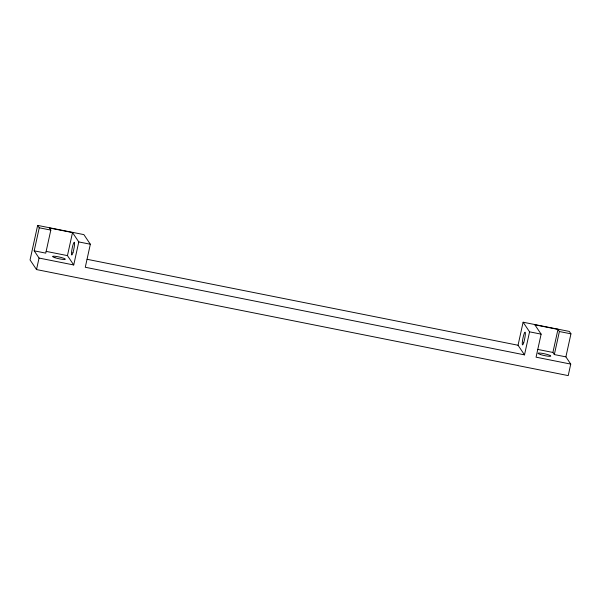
<?xml version="1.0" encoding="UTF-8"?>
<svg xmlns="http://www.w3.org/2000/svg" width="601" height="601" viewBox="0 0 601 601"><rect width="100%" height="100%" fill="white"/><g stroke="black" fill="none" stroke-linecap="round" stroke-linejoin="round"><path stroke-width="0.9" d="M34.197 250.827L45.759 253.134L50.815 230.093L49.395 227.974L72.511 232.587L78.784 241.925L73.728 264.966L39.05 258.047L34.197 250.827L39.26 227.794L37.645 225.39L30.05 259.933L36.518 269.564L568.215 375.61L570.74 364.093L565.894 356.866L554.332 354.567L552.905 352.449L537.797 349.429M36.518 269.564L39.05 258.047M73.728 264.966L67.447 255.62L72.511 232.587M37.645 225.39L83.877 234.615L90.345 244.231L85.282 267.265L524.508 354.868L529.571 331.835L523.103 322.211L518.047 345.252L524.508 354.868M534.665 324.517L541.125 334.141L536.069 357.174L570.74 364.093M552.905 352.449L557.968 329.408L534.852 324.803M554.332 354.567L559.388 331.527L557.781 329.13M565.894 356.866L570.95 333.833L569.335 331.436L523.103 322.211M39.26 227.794L50.815 230.093M559.388 331.527L570.95 333.833M78.784 241.925L90.345 244.231M529.571 331.835L541.125 334.141M87.107 259.301L518.047 345.252M46.112 251.368L67.447 255.62M54.939 257.694A6.543 0.894 12.4 0 0 65.254 259.339A6.543 0.894 12.4 0 0 56.599 256.492A6.543 0.894 12.4 0 0 54.939 257.694M72.939 252.713A6.543 0.917 -78.7 0 0 74.411 242.293A6.543 0.917 -78.7 0 0 71.707 250.88A6.543 0.917 -78.7 0 0 72.939 252.713M540.397 354.515A6.543 0.894 12.4 0 0 550.719 356.168A6.543 0.894 12.4 0 0 542.057 353.313A6.543 0.894 12.4 0 0 540.397 354.515M523.726 342.623A6.543 0.917 -78.7 0 0 525.191 332.203A6.543 0.917 -78.7 0 0 522.494 340.79A6.543 0.917 -78.7 0 0 523.726 342.623"/></g></svg>
